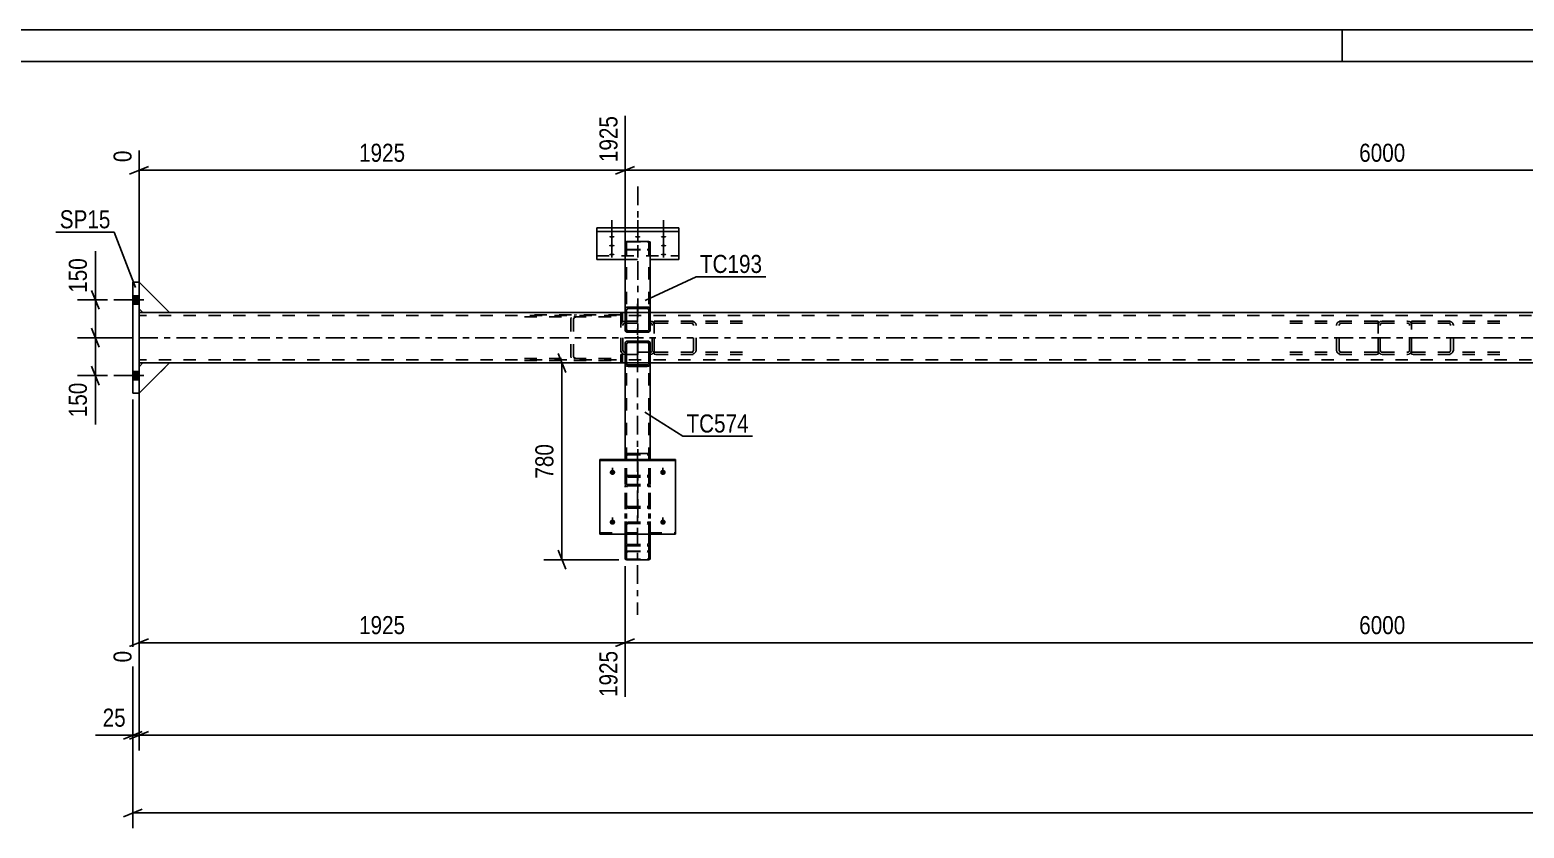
# Model space of a CAD drawing. Header units: millimetres. Extents: x -400 to 789, y -648 to 193.
# Drawn here: x -258.6 to -21.8, y 66.3 to 192.8 of the extents above; entities that cross this region are included whole.
import ezdxf

# ---------------------------------------------------------------- set-up
doc = ezdxf.new("R2010")
doc.units = ezdxf.units.MM
doc.linetypes.add('DXK_LINE_DOT2', pattern=[3.9198, 1.9599, -1.9599])
doc.linetypes.add('DXK_LINE_DOT3', pattern=[5.9187, 2.979, -0.9799, 0.9799, -0.9799])
doc.styles.add('Arial Narrow', font='ARIALN.TTF', dxfattribs={"height": 0.2})

# ---------------------------------------------------------------- blocks, each defined once
blk = doc.blocks.new('Unknown-392021936-1163')
at = {"color": 5, "linetype": 'Continuous'}
for p, q in [((789.37, 192.78), (-399.63, 192.78)), ((-50.63, 187.78), (-50.63, 192.78)), ((784.37, 187.78), (-394.63, 187.78))]:
    blk.add_line(p, q, dxfattribs=at)
blk = doc.blocks.new('Part-392021936-4783 - 4704')
at = {"color": 7, "linetype": 'DXK_LINE_DOT2'}
for p, q in [((-164.88, 146.23), (-164.93, 145.99)), ((-164.93, 141.99), (-164.93, 145.99)), ((-164.61, 145.99), (-164.58, 146.11)), ((-164.61, 141.99), (-164.61, 145.99)), ((-164.29, 146.63), (-164.53, 146.58)), ((-164.41, 146.28), (-164.29, 146.31)), ((-164.29, 146.63), (-160.29, 146.63)), ((-164.29, 146.31), (-160.29, 146.31)), ((-160.04, 146.58), (-160.29, 146.63)), ((-160.29, 146.31), (-160.16, 146.28)), ((-159.99, 146.11), (-159.97, 145.99)), ((-159.97, 141.99), (-159.97, 145.99)), ((-159.65, 145.99), (-159.7, 146.23)), ((-159.65, 141.99), (-159.65, 145.99)), ((-164.93, 141.99), (-164.88, 141.74)), ((-164.58, 141.86), (-164.61, 141.99)), ((-164.53, 141.39), (-164.29, 141.35)), ((-164.29, 141.67), (-164.41, 141.69)), ((-160.29, 141.67), (-164.29, 141.67)), ((-164.29, 141.35), (-160.29, 141.35)), ((-160.16, 141.69), (-160.29, 141.67)), ((-160.29, 141.35), (-160.04, 141.39)), ((-159.97, 141.99), (-159.99, 141.86)), ((-159.7, 141.74), (-159.65, 141.99))]:
    blk.add_line(p, q, dxfattribs=at)
for centre, radius, start, end in [((-164.29, 145.99), 0.64, 112.5, 157.5), ((-164.29, 145.99), 0.32, 112.5, 157.5), ((-160.29, 145.99), 0.32, 22.5, 67.5), ((-160.29, 145.99), 0.64, 22.5, 67.5), ((-164.29, 141.99), 0.64, 202.5, 247.5), ((-164.29, 141.99), 0.32, 202.5, 247.5), ((-160.29, 141.99), 0.32, 292.5, 337.5), ((-160.29, 141.99), 0.64, 292.5, 337.5)]:
    blk.add_arc(centre, radius, start, end, dxfattribs=at)
blk = doc.blocks.new('Bolt-392021936-4719 - 4704')
at = {"linetype": 'Continuous'}
for points in [[(-242.29, 150.65), (-242.29, 149.33), (-241.29, 149.33), (-241.29, 150.65)], [(-242.29, 150.65), (-242.29, 149.33), (-241.29, 149.33), (-241.29, 150.65)], [(-242.29, 138.65), (-242.29, 137.33), (-241.29, 137.33), (-241.29, 138.65)], [(-242.29, 138.65), (-242.29, 137.33), (-241.29, 137.33), (-241.29, 138.65)]]:
    blk.add_hatch(color=1, dxfattribs=at).paths.add_polyline_path(points)
at = {"color": 1, "linetype": 'Continuous'}
for p, q in [((-240.53, 149.99), (-245.29, 149.99)), ((-240.53, 149.99), (-245.29, 149.99)), ((-241.29, 150.65), (-242.29, 150.65)), ((-241.29, 150.65), (-242.29, 150.65)), ((-241.29, 149.33), (-242.29, 149.33)), ((-241.29, 149.33), (-242.29, 149.33)), ((-240.53, 137.99), (-245.29, 137.99)), ((-240.53, 137.99), (-245.29, 137.99)), ((-241.29, 138.65), (-242.29, 138.65)), ((-241.29, 138.65), (-242.29, 138.65)), ((-241.29, 137.33), (-242.29, 137.33)), ((-241.29, 137.33), (-242.29, 137.33))]:
    blk.add_line(p, q, dxfattribs=at)
blk = doc.blocks.new('Part-392021936-4752 - 4704')
at = {"color": 7, "linetype": 'DXK_LINE_DOT3'}
blk.add_line((-162.28, 167.98), (-162.28, 138.59), dxfattribs=at)
at = {"color": 2, "linetype": 'Continuous'}
for p, q in [((-164.28, 159.1), (-164.24, 159.16)), ((-164.28, 159.1), (-164.28, 148.37)), ((-164.24, 159.16), (-164.14, 159.21)), ((-164.14, 159.21), (-163.98, 159.25)), ((-163.98, 159.25), (-163.8, 159.26)), ((-163.8, 159.26), (-160.76, 159.26)), ((-160.76, 159.26), (-160.57, 159.25)), ((-160.57, 159.25), (-160.42, 159.21)), ((-160.42, 159.21), (-160.31, 159.16)), ((-160.31, 159.16), (-160.28, 159.1)), ((-160.28, 159.1), (-160.28, 147.99)), ((-164.04, 147.99), (-160.52, 147.99)), ((-160.28, 147.99), (-160.28, 147.99))]:
    blk.add_line(p, q, dxfattribs=at)
at = {"color": 7, "linetype": 'DXK_LINE_DOT2'}
for p, q in [((-164.02, 159.13), (-164.04, 159.1)), ((-164.04, 159.1), (-164.04, 147.99)), ((-163.97, 159.16), (-164.02, 159.13)), ((-163.89, 159.17), (-163.97, 159.16)), ((-163.8, 159.18), (-163.89, 159.17)), ((-163.8, 159.18), (-160.76, 159.18)), ((-160.67, 159.17), (-160.76, 159.18)), ((-160.59, 159.16), (-160.67, 159.17)), ((-160.54, 159.13), (-160.59, 159.16)), ((-160.52, 159.1), (-160.54, 159.13)), ((-160.52, 159.1), (-160.52, 147.99)), ((-164.24, 158), (-164.28, 158.06)), ((-164.14, 157.94), (-164.24, 158)), ((-163.98, 157.91), (-164.14, 157.94)), ((-164.04, 158.06), (-164.02, 158.03)), ((-164.02, 158.03), (-163.97, 158)), ((-163.8, 157.89), (-163.98, 157.91)), ((-163.97, 158), (-163.89, 157.98)), ((-163.89, 157.98), (-163.8, 157.98)), ((-163.8, 157.98), (-160.76, 157.98)), ((-163.8, 157.89), (-160.76, 157.89)), ((-160.76, 157.98), (-160.67, 157.98)), ((-160.57, 157.91), (-160.76, 157.89)), ((-160.67, 157.98), (-160.59, 158)), ((-160.59, 158), (-160.57, 158.01)), ((-160.57, 158.01), (-160.54, 158.03)), ((-160.42, 157.94), (-160.57, 157.91)), ((-160.54, 158.03), (-160.52, 158.06)), ((-160.31, 158), (-160.42, 157.94)), ((-160.28, 158.06), (-160.31, 158)), ((-164.28, 148.37), (-164.28, 147.99)), ((-164.28, 147.99), (-164.04, 147.99)), ((-164.14, 147.99), (-164.04, 147.99)), ((-164.04, 147.99), (-164.02, 147.99)), ((-160.52, 147.99), (-160.52, 147.99)), ((-160.28, 147.99), (-160.52, 147.99))]:
    blk.add_line(p, q, dxfattribs=at)
blk = doc.blocks.new('Bolt-392021936-4720 - 4704')
at = {"linetype": 'Continuous'}
for points in [[(-166.38, 160.13), (-166.29, 160.13), (-166.2, 160.12), (-166.12, 160.1), (-166.05, 160.08), (-166, 160.06), (-165.96, 160.03), (-165.94, 160), (-165.94, 159.96), (-165.96, 159.93), (-166, 159.91), (-166.05, 159.88), (-166.12, 159.86), (-166.2, 159.84), (-166.29, 159.83), (-166.38, 159.83), (-166.47, 159.83), (-166.56, 159.84), (-166.64, 159.86), (-166.7, 159.88), (-166.76, 159.91), (-166.8, 159.93), (-166.82, 159.96), (-166.82, 160), (-166.8, 160.03), (-166.76, 160.06), (-166.7, 160.08), (-166.64, 160.1), (-166.56, 160.12), (-166.47, 160.13)], [(-166.38, 158.73), (-166.29, 158.73), (-166.2, 158.72), (-166.12, 158.7), (-166.05, 158.68), (-166, 158.65), (-165.96, 158.62), (-165.94, 158.59), (-165.94, 158.56), (-165.96, 158.53), (-166, 158.5), (-166.05, 158.48), (-166.12, 158.46), (-166.2, 158.44), (-166.29, 158.43), (-166.38, 158.43), (-166.47, 158.43), (-166.56, 158.44), (-166.64, 158.46), (-166.7, 158.48), (-166.76, 158.5), (-166.8, 158.53), (-166.82, 158.56), (-166.82, 158.59), (-166.8, 158.62), (-166.76, 158.65), (-166.7, 158.68), (-166.64, 158.7), (-166.56, 158.72), (-166.47, 158.73)], [(-162.28, 160.13), (-162.19, 160.13), (-162.1, 160.12), (-162.02, 160.1), (-161.95, 160.08), (-161.9, 160.06), (-161.86, 160.03), (-161.84, 160), (-161.84, 159.96), (-161.86, 159.93), (-161.9, 159.91), (-161.95, 159.88), (-162.02, 159.86), (-162.1, 159.84), (-162.19, 159.83), (-162.28, 159.83), (-162.37, 159.83), (-162.46, 159.84), (-162.54, 159.86), (-162.6, 159.88), (-162.66, 159.91), (-162.7, 159.93), (-162.72, 159.96), (-162.72, 160), (-162.7, 160.03), (-162.66, 160.06), (-162.6, 160.08), (-162.54, 160.1), (-162.46, 160.12), (-162.37, 160.13)], [(-158.18, 160.13), (-158.09, 160.13), (-158, 160.12), (-157.92, 160.1), (-157.85, 160.08), (-157.8, 160.06), (-157.76, 160.03), (-157.74, 160), (-157.74, 159.96), (-157.76, 159.93), (-157.8, 159.91), (-157.85, 159.88), (-157.92, 159.86), (-158, 159.84), (-158.09, 159.83), (-158.18, 159.83), (-158.27, 159.83), (-158.36, 159.84), (-158.44, 159.86), (-158.5, 159.88), (-158.56, 159.91), (-158.6, 159.93), (-158.62, 159.96), (-158.62, 160), (-158.6, 160.03), (-158.56, 160.06), (-158.5, 160.08), (-158.44, 160.1), (-158.36, 160.12), (-158.27, 160.13)], [(-158.18, 158.73), (-158.09, 158.73), (-158, 158.72), (-157.92, 158.7), (-157.85, 158.68), (-157.8, 158.65), (-157.76, 158.62), (-157.74, 158.59), (-157.74, 158.56), (-157.76, 158.53), (-157.8, 158.5), (-157.85, 158.48), (-157.92, 158.46), (-158, 158.44), (-158.09, 158.43), (-158.18, 158.43), (-158.27, 158.43), (-158.36, 158.44), (-158.44, 158.46), (-158.5, 158.48), (-158.56, 158.5), (-158.6, 158.53), (-158.62, 158.56), (-158.62, 158.59), (-158.6, 158.62), (-158.56, 158.65), (-158.5, 158.68), (-158.44, 158.7), (-158.36, 158.72), (-158.27, 158.73)], [(-166.38, 157.33), (-166.29, 157.32), (-166.2, 157.31), (-166.12, 157.3), (-166.05, 157.28), (-166, 157.25), (-165.96, 157.22), (-165.94, 157.19), (-165.94, 157.16), (-165.96, 157.13), (-166, 157.1), (-166.05, 157.08), (-166.12, 157.05), (-166.2, 157.04), (-166.29, 157.03), (-166.38, 157.03), (-166.47, 157.03), (-166.56, 157.04), (-166.64, 157.05), (-166.7, 157.08), (-166.76, 157.1), (-166.8, 157.13), (-166.82, 157.16), (-166.82, 157.19), (-166.8, 157.22), (-166.76, 157.25), (-166.7, 157.28), (-166.64, 157.3), (-166.56, 157.31), (-166.47, 157.32)], [(-158.18, 157.33), (-158.09, 157.32), (-158, 157.31), (-157.92, 157.3), (-157.85, 157.28), (-157.8, 157.25), (-157.76, 157.22), (-157.74, 157.19), (-157.74, 157.16), (-157.76, 157.13), (-157.8, 157.1), (-157.85, 157.08), (-157.92, 157.05), (-158, 157.04), (-158.09, 157.03), (-158.18, 157.03), (-158.27, 157.03), (-158.36, 157.04), (-158.44, 157.05), (-158.5, 157.08), (-158.56, 157.1), (-158.6, 157.13), (-158.62, 157.16), (-158.62, 157.19), (-158.6, 157.22), (-158.56, 157.25), (-158.5, 157.28), (-158.44, 157.3), (-158.36, 157.31), (-158.27, 157.32)]]:
    blk.add_hatch(color=1, dxfattribs=at).paths.add_polyline_path(points)
at = {"color": 1, "linetype": 'Continuous'}
for p, q in [((-166.38, 159.49), (-166.38, 162.61)), ((-166.38, 158.09), (-166.38, 161.21)), ((-162.28, 159.49), (-162.28, 162.61)), ((-158.18, 159.49), (-158.18, 162.61)), ((-158.18, 158.09), (-158.18, 161.21)), ((-166.38, 156.69), (-166.38, 159.81)), ((-158.18, 156.69), (-158.18, 159.81))]:
    blk.add_line(p, q, dxfattribs=at)
at = {"color": 1, "linetype": 'DXK_LINE_DOT2'}
blk.add_line((-162.28, 156.69), (-162.28, 159.81), dxfattribs=at)
blk = doc.blocks.new('Part-392021936-4737 - 4704')
at = {"color": 2, "linetype": 'Continuous'}
for p, q in [((-242.29, 135.19), (-242.29, 152.79)), ((-242.29, 152.79), (-241.29, 152.79)), ((-241.29, 152.79), (-241.29, 135.19)), ((-241.29, 135.19), (-242.29, 135.19))]:
    blk.add_line(p, q, dxfattribs=at)
blk = doc.blocks.new('Part-392021936-4817 - 4704')
at = {"color": 2, "linetype": 'Continuous'}
for p, q in [((-241.29, 147.99), (-240.69, 147.99)), ((-241.29, 140.95), (-241.29, 147.03)), ((-236.49, 147.99), (-164.28, 147.99)), ((-160.28, 147.99), (75.71, 147.99)), ((-241.29, 139.99), (-240.69, 139.99)), ((-236.49, 139.99), (-164.29, 139.99)), ((-160.28, 139.99), (75.71, 139.99))]:
    blk.add_line(p, q, dxfattribs=at)
at = {"color": 7, "linetype": 'DXK_LINE_DOT2'}
for p, q in [((-241.29, 147.99), (-241.29, 147.03)), ((-241.29, 147.99), (-241.29, 147.7)), ((696.71, 147.51), (-241.29, 147.51)), ((-240.69, 147.99), (-236.49, 147.99)), ((696.71, 147.99), (-164.28, 147.99)), ((-164.28, 147.99), (-160.28, 147.99)), ((-241.29, 139.99), (-241.29, 140.95)), ((696.71, 140.47), (-241.29, 140.47)), ((-240.69, 139.99), (-236.49, 139.99)), ((696.71, 139.99), (-164.29, 139.99)), ((-164.29, 139.99), (-160.28, 139.99))]:
    blk.add_line(p, q, dxfattribs=at)
at = {"color": 7, "linetype": 'DXK_LINE_DOT3'}
blk.add_line((-241.29, 143.99), (696.71, 143.99), dxfattribs=at)
blk = doc.blocks.new('Part-392021936-4753 - 4704')
at = {"color": 2, "linetype": 'Continuous'}
for p, q in [((-168.78, 156.36), (-168.78, 161.4)), ((-168.78, 161.4), (-155.78, 161.4)), ((-155.78, 161.4), (-155.78, 156.36)), ((-155.78, 160.8), (-168.78, 160.8)), ((-168.78, 156.36), (-164.28, 156.36)), ((-160.28, 156.36), (-155.78, 156.36))]:
    blk.add_line(p, q, dxfattribs=at)
at = {"color": 7, "linetype": 'DXK_LINE_DOT2'}
for p, q in [((-168.78, 156.96), (-155.78, 156.96)), ((-164.28, 156.36), (-160.28, 156.36))]:
    blk.add_line(p, q, dxfattribs=at)
blk = doc.blocks.new('Part-392021936-24910 - 4704')
at = {"color": 7, "linetype": 'DXK_LINE_DOT2'}
for p, q in [((-164.29, 111.43), (-164.29, 116.1)), ((-164.05, 111.43), (-164.05, 116.1)), ((-160.53, 111.43), (-160.53, 116.1)), ((-160.29, 111.43), (-160.29, 116.1)), ((-164.25, 114.48), (-164.29, 114.3)), ((-164.15, 114.62), (-164.25, 114.48)), ((-163.99, 114.72), (-164.15, 114.62)), ((-164.05, 114.3), (-164.03, 114.39)), ((-164.03, 114.39), (-163.98, 114.46)), ((-163.81, 114.76), (-163.99, 114.72)), ((-163.98, 114.46), (-163.9, 114.51)), ((-163.9, 114.51), (-163.81, 114.53)), ((-163.81, 114.76), (-160.77, 114.76)), ((-163.81, 114.53), (-160.77, 114.53)), ((-160.58, 114.72), (-160.77, 114.76)), ((-160.77, 114.53), (-160.68, 114.51)), ((-160.68, 114.51), (-160.6, 114.46)), ((-160.6, 114.46), (-160.55, 114.39)), ((-160.43, 114.62), (-160.58, 114.72)), ((-160.55, 114.39), (-160.53, 114.3)), ((-160.32, 114.48), (-160.43, 114.62)), ((-160.29, 114.3), (-160.32, 114.48)), ((-164.29, 111.43), (-164.25, 111.26)), ((-164.03, 111.35), (-164.05, 111.43)), ((-163.98, 111.27), (-164.03, 111.35)), ((-160.55, 111.35), (-160.6, 111.27)), ((-160.53, 111.43), (-160.55, 111.35)), ((-160.32, 111.26), (-160.29, 111.43)), ((-164.25, 111.26), (-164.15, 111.11)), ((-164.15, 111.11), (-163.99, 111.01)), ((-163.99, 111.01), (-163.81, 110.98)), ((-163.9, 111.22), (-163.98, 111.27)), ((-163.81, 111.21), (-163.9, 111.22)), ((-163.81, 111.21), (-160.77, 111.21)), ((-163.81, 110.98), (-160.77, 110.98)), ((-160.68, 111.22), (-160.77, 111.21)), ((-160.77, 110.98), (-160.58, 111.01)), ((-160.6, 111.27), (-160.68, 111.22)), ((-160.58, 111.01), (-160.43, 111.11)), ((-160.43, 111.11), (-160.32, 111.26))]:
    blk.add_line(p, q, dxfattribs=at)
blk = doc.blocks.new('Part-392021936-4787 - 4704')
at = {"color": 7, "linetype": 'DXK_LINE_DOT2'}
for p, q in [((-164.93, 147.59), (-180.23, 147.59)), ((-180.23, 147.27), (-164.93, 147.27)), ((-172.8, 147.19), (-172.87, 146.95)), ((-172.87, 141.03), (-172.87, 146.95)), ((-172.43, 146.95), (-172.4, 147.07)), ((-172.43, 141.03), (-172.43, 146.95)), ((-171.99, 147.59), (-172.33, 147.54)), ((-172.16, 147.24), (-171.99, 147.27)), ((-164.93, 147.59), (-164.93, 140.39)), ((-180.23, 140.71), (-164.93, 140.71)), ((-180.23, 140.39), (-164.93, 140.39)), ((-172.87, 141.03), (-172.8, 140.78)), ((-172.4, 140.9), (-172.43, 141.03)), ((-172.33, 140.43), (-171.99, 140.39)), ((-171.99, 140.71), (-172.16, 140.73))]:
    blk.add_line(p, q, dxfattribs=at)
for centre, start, end in [((-172.06, 146.85), 104.5547, 147.5896), ((-172.06, 141.12), 212.4104, 255.4453)]:
    blk.add_arc(centre, 0.401, start, end, dxfattribs=at)
blk = doc.blocks.new('Part-392021936-4788 - 4704')
at = {"color": 7, "linetype": 'DXK_LINE_DOT2'}
for p, q in [((-58.91, 146.63), (-45.18, 146.63)), ((-58.91, 146.31), (-45.18, 146.31)), ((-51.49, 146.23), (-51.55, 145.99)), ((-51.55, 141.99), (-51.55, 145.99)), ((-51.11, 145.99), (-51.08, 146.11)), ((-51.11, 141.99), (-51.11, 145.99)), ((-50.67, 146.63), (-51.01, 146.58)), ((-50.84, 146.28), (-50.67, 146.31)), ((-45.18, 146.63), (-44.93, 146.59)), ((-45.18, 146.31), (-45.02, 146.28)), ((-45.02, 146.28), (-44.93, 146.24)), ((-44.93, 146.59), (-44.93, 141.38)), ((-58.91, 141.67), (-45.18, 141.67)), ((-58.91, 141.35), (-45.18, 141.35)), ((-51.55, 141.99), (-51.49, 141.74)), ((-51.08, 141.86), (-51.11, 141.99)), ((-51.01, 141.39), (-50.67, 141.35)), ((-50.67, 141.67), (-50.84, 141.69)), ((-45.02, 141.69), (-45.18, 141.67)), ((-45.18, 141.35), (-44.93, 141.38)), ((-44.93, 141.73), (-45.02, 141.69))]:
    blk.add_line(p, q, dxfattribs=at)
for centre, radius, start, end in [((-50.81, 145.8), 0.802, 104.5547, 147.5895), ((-50.74, 145.89), 0.401, 104.5547, 147.5895), ((-50.81, 142.17), 0.802, 212.4105, 255.4453), ((-50.74, 142.08), 0.401, 212.4105, 255.4453)]:
    blk.add_arc(centre, radius, start, end, dxfattribs=at)
blk = doc.blocks.new('Part-392021936-4789 - 4704')
at = {"color": 7, "linetype": 'DXK_LINE_DOT2'}
for p, q in [((-159.39, 146.63), (-159.65, 146.59)), ((-159.65, 146.59), (-159.65, 141.38)), ((-159.65, 146.24), (-159.56, 146.28)), ((-159.56, 146.28), (-159.39, 146.31)), ((-145.66, 146.63), (-159.39, 146.63)), ((-159.39, 146.31), (-145.66, 146.31)), ((-153.56, 146.58), (-153.9, 146.63)), ((-153.9, 146.31), (-153.73, 146.28)), ((-153.49, 146.11), (-153.46, 145.99)), ((-153.46, 141.99), (-153.46, 145.99)), ((-153.02, 145.99), (-153.09, 146.23)), ((-153.02, 141.99), (-153.02, 145.99)), ((-159.56, 141.69), (-159.65, 141.73)), ((-159.65, 141.38), (-159.39, 141.35)), ((-159.39, 141.67), (-159.56, 141.69)), ((-159.39, 141.67), (-145.66, 141.67)), ((-159.39, 141.35), (-145.66, 141.35)), ((-153.73, 141.69), (-153.9, 141.67)), ((-153.9, 141.35), (-153.56, 141.39)), ((-153.46, 141.99), (-153.49, 141.86)), ((-153.09, 141.74), (-153.02, 141.99))]:
    blk.add_line(p, q, dxfattribs=at)
for centre, radius, start, end in [((-153.83, 145.89), 0.401, 32.4105, 75.4453), ((-153.76, 145.8), 0.802, 32.4105, 75.4453), ((-153.83, 142.08), 0.401, 284.5547, 327.5895), ((-153.76, 142.17), 0.802, 284.5547, 327.5895)]:
    blk.add_arc(centre, radius, start, end, dxfattribs=at)
blk = doc.blocks.new('Part-392021936-4790 - 4704')
at = {"color": 7, "linetype": 'DXK_LINE_DOT2'}
for p, q in [((-39.39, 146.63), (-39.65, 146.59)), ((-39.65, 141.38), (-39.65, 146.59)), ((-39.65, 146.24), (-39.56, 146.28)), ((-39.56, 146.28), (-39.39, 146.31)), ((-25.66, 146.63), (-39.39, 146.63)), ((-39.39, 146.31), (-25.66, 146.31)), ((-33.56, 146.58), (-33.9, 146.63)), ((-33.9, 146.31), (-33.73, 146.28)), ((-33.49, 146.11), (-33.46, 145.99)), ((-33.46, 141.99), (-33.46, 145.99)), ((-33.02, 145.99), (-33.09, 146.23)), ((-33.02, 141.99), (-33.02, 145.99)), ((-39.56, 141.69), (-39.65, 141.73)), ((-39.65, 141.38), (-39.39, 141.35)), ((-39.39, 141.67), (-39.56, 141.69)), ((-39.39, 141.67), (-25.66, 141.67)), ((-39.39, 141.35), (-25.66, 141.35)), ((-33.73, 141.69), (-33.9, 141.67)), ((-33.9, 141.35), (-33.56, 141.39)), ((-33.46, 141.99), (-33.49, 141.86)), ((-33.09, 141.74), (-33.02, 141.99))]:
    blk.add_line(p, q, dxfattribs=at)
for centre, radius, start, end in [((-33.83, 145.89), 0.401, 32.4104, 75.4453), ((-33.76, 145.8), 0.802, 32.4104, 75.4453), ((-33.83, 142.08), 0.401, 284.5547, 327.5896), ((-33.76, 142.17), 0.802, 284.5547, 327.5896)]:
    blk.add_arc(centre, radius, start, end, dxfattribs=at)
blk = doc.blocks.new('Part-392021936-4791 - 4704')
at = {"color": 7, "linetype": 'DXK_LINE_DOT2'}
for p, q in [((-44.88, 146.23), (-44.93, 145.99)), ((-44.93, 141.99), (-44.93, 145.99)), ((-44.61, 145.99), (-44.58, 146.11)), ((-44.61, 141.99), (-44.61, 145.99)), ((-44.29, 146.63), (-44.53, 146.58)), ((-44.41, 146.28), (-44.29, 146.31)), ((-44.29, 146.63), (-40.29, 146.63)), ((-44.29, 146.31), (-40.29, 146.31)), ((-40.04, 146.58), (-40.29, 146.63)), ((-40.29, 146.31), (-40.16, 146.28)), ((-39.99, 146.11), (-39.97, 145.99)), ((-39.97, 141.99), (-39.97, 145.99)), ((-39.65, 145.99), (-39.7, 146.23)), ((-39.65, 141.99), (-39.65, 145.99)), ((-44.93, 141.99), (-44.88, 141.74)), ((-44.58, 141.86), (-44.61, 141.99)), ((-44.53, 141.39), (-44.29, 141.35)), ((-44.29, 141.67), (-44.41, 141.69)), ((-44.29, 141.67), (-40.29, 141.67)), ((-44.29, 141.35), (-40.29, 141.35)), ((-40.16, 141.69), (-40.29, 141.67)), ((-40.29, 141.35), (-40.04, 141.39)), ((-39.97, 141.99), (-39.99, 141.86)), ((-39.7, 141.74), (-39.65, 141.99))]:
    blk.add_line(p, q, dxfattribs=at)
for centre, radius, start, end in [((-44.29, 145.99), 0.64, 112.5, 157.5), ((-44.29, 145.99), 0.32, 112.5, 157.5), ((-40.29, 145.99), 0.32, 22.5, 67.5), ((-40.29, 145.99), 0.64, 22.5, 67.5), ((-44.29, 141.99), 0.64, 202.5, 247.5), ((-44.29, 141.99), 0.32, 202.5, 247.5), ((-40.29, 141.99), 0.32, 292.5, 337.5), ((-40.29, 141.99), 0.64, 292.5, 337.5)]:
    blk.add_arc(centre, radius, start, end, dxfattribs=at)
blk = doc.blocks.new('Part-392021936-4998 - 4704')
at = {"color": 7, "linetype": 'DXK_LINE_DOT2'}
for p, q in [((-241.29, 139.39), (-240.69, 139.99)), ((-236.49, 139.99), (-241.29, 135.19)), ((-240.69, 139.99), (-236.49, 139.99)), ((-241.29, 135.19), (-241.29, 139.39))]:
    blk.add_line(p, q, dxfattribs=at)
at = {"color": 7, "linetype": 'DXK_LINE_DOT3'}
for p, q in [((-241.29, 139.99), (-236.49, 139.99)), ((-236.49, 139.99), (-241.29, 135.19))]:
    blk.add_line(p, q, dxfattribs=at)
blk = doc.blocks.new('Part-392021936-4992 - 4704')
at = {"color": 7, "linetype": 'DXK_LINE_DOT2'}
for p, q in [((-241.29, 139.39), (-240.69, 139.99)), ((-236.49, 139.99), (-241.29, 135.19)), ((-240.69, 139.99), (-236.49, 139.99)), ((-241.29, 135.19), (-241.29, 139.39))]:
    blk.add_line(p, q, dxfattribs=at)
at = {"color": 7, "linetype": 'DXK_LINE_DOT3'}
for p, q in [((-241.29, 139.99), (-236.49, 139.99)), ((-236.49, 139.99), (-241.29, 135.19))]:
    blk.add_line(p, q, dxfattribs=at)
blk = doc.blocks.new('Part-392021936-4995 - 4704')
at = {"color": 2, "linetype": 'Continuous'}
for p, q in [((-241.29, 139.39), (-240.69, 139.99)), ((-236.49, 139.99), (-241.29, 135.19)), ((-240.69, 139.99), (-236.49, 139.99))]:
    blk.add_line(p, q, dxfattribs=at)
at = {"color": 7, "linetype": 'DXK_LINE_DOT3'}
for p, q in [((-241.29, 139.99), (-236.49, 139.99)), ((-236.49, 139.99), (-241.29, 135.19))]:
    blk.add_line(p, q, dxfattribs=at)
at = {"color": 7, "linetype": 'DXK_LINE_DOT2'}
blk.add_line((-241.29, 135.19), (-241.29, 139.39), dxfattribs=at)
blk = doc.blocks.new('Part-392021936-21443 - 4704')
at = {"color": 7, "linetype": 'DXK_LINE_DOT2'}
for p, q in [((-164.69, 147.83), (-164.93, 147.83)), ((-164.93, 147.83), (-164.93, 146.63)), ((-164.69, 146.63), (-164.69, 147.83)), ((-164.93, 146.63), (-164.69, 146.63))]:
    blk.add_line(p, q, dxfattribs=at)
blk = doc.blocks.new('Part-392021936-21444 - 4704')
at = {"color": 7, "linetype": 'DXK_LINE_DOT2'}
for p, q in [((-164.69, 141.35), (-164.93, 141.35)), ((-164.93, 141.35), (-164.93, 140.15)), ((-164.93, 140.15), (-164.69, 140.15)), ((-164.69, 140.15), (-164.69, 141.35))]:
    blk.add_line(p, q, dxfattribs=at)
blk = doc.blocks.new('Part-392021936-5019 - 4704')
at = {"color": 7, "linetype": 'DXK_LINE_DOT2'}
for p, q in [((-236.49, 147.99), (-241.29, 152.79)), ((-241.29, 152.79), (-241.29, 148.59)), ((-241.29, 148.59), (-240.69, 147.99)), ((-240.69, 147.99), (-236.49, 147.99))]:
    blk.add_line(p, q, dxfattribs=at)
at = {"color": 7, "linetype": 'DXK_LINE_DOT3'}
for p, q in [((-236.49, 147.99), (-241.29, 152.79)), ((-241.29, 147.99), (-236.49, 147.99))]:
    blk.add_line(p, q, dxfattribs=at)
blk = doc.blocks.new('Part-392021936-5022 - 4704')
at = {"color": 2, "linetype": 'Continuous'}
for p, q in [((-236.49, 147.99), (-241.29, 152.79)), ((-241.29, 148.59), (-240.69, 147.99)), ((-236.49, 147.99), (-240.69, 147.99))]:
    blk.add_line(p, q, dxfattribs=at)
at = {"color": 7, "linetype": 'DXK_LINE_DOT2'}
blk.add_line((-241.29, 152.79), (-241.29, 148.59), dxfattribs=at)
at = {"color": 7, "linetype": 'DXK_LINE_DOT3'}
for p, q in [((-236.49, 147.99), (-241.29, 152.79)), ((-241.29, 147.99), (-236.49, 147.99))]:
    blk.add_line(p, q, dxfattribs=at)
blk = doc.blocks.new('Part-392021936-5025 - 4704')
at = {"color": 7, "linetype": 'DXK_LINE_DOT2'}
for p, q in [((-236.49, 147.99), (-241.29, 152.79)), ((-241.29, 152.79), (-241.29, 148.59)), ((-241.29, 148.59), (-240.69, 147.99)), ((-240.69, 147.99), (-236.49, 147.99))]:
    blk.add_line(p, q, dxfattribs=at)
at = {"color": 7, "linetype": 'DXK_LINE_DOT3'}
for p, q in [((-236.49, 147.99), (-241.29, 152.79)), ((-241.29, 147.99), (-236.49, 147.99))]:
    blk.add_line(p, q, dxfattribs=at)
blk = doc.blocks.new('Part-392021936-24911 - 4704')
at = {"color": 7, "linetype": 'DXK_LINE_DOT3'}
blk.add_line((-162.29, 149.38), (-162.29, 100.08), dxfattribs=at)
at = {"color": 2, "linetype": 'Continuous'}
for p, q in [((-164.29, 139.99), (-164.28, 139.99)), ((-164.29, 124.69), (-164.29, 139.99)), ((-164.04, 139.99), (-160.52, 139.99)), ((-160.29, 125.25), (-160.29, 139.89)), ((-164.29, 108.95), (-164.29, 112.87)), ((-160.29, 108.95), (-160.29, 112.87)), ((-164.25, 108.89), (-164.29, 108.95)), ((-160.29, 108.95), (-160.32, 108.89)), ((-164.15, 108.84), (-164.25, 108.89)), ((-163.99, 108.8), (-164.15, 108.84)), ((-163.81, 108.79), (-163.99, 108.8)), ((-163.81, 108.79), (-160.77, 108.79)), ((-160.58, 108.8), (-160.77, 108.79)), ((-160.43, 108.84), (-160.58, 108.8)), ((-160.32, 108.89), (-160.43, 108.84))]:
    blk.add_line(p, q, dxfattribs=at)
at = {"color": 7, "linetype": 'DXK_LINE_DOT2'}
for p, q in [((-164.28, 139.99), (-164.04, 139.99)), ((-164.05, 108.95), (-164.05, 139.99)), ((-160.6, 139.99), (-160.58, 139.99)), ((-160.58, 139.99), (-160.55, 139.99)), ((-160.55, 139.99), (-160.53, 139.99)), ((-160.53, 108.95), (-160.53, 139.99)), ((-160.52, 139.99), (-160.29, 139.99)), ((-160.29, 139.99), (-160.29, 139.89)), ((-164.29, 112.87), (-164.29, 124.69)), ((-160.29, 112.87), (-160.29, 125.25)), ((-164.29, 109.99), (-164.25, 110.06)), ((-164.25, 110.06), (-164.15, 110.11)), ((-164.15, 110.11), (-163.99, 110.14)), ((-164.03, 110.02), (-164.05, 109.99)), ((-164.05, 108.95), (-164.03, 108.92)), ((-163.98, 110.05), (-164.03, 110.02)), ((-163.99, 110.14), (-163.81, 110.16)), ((-163.9, 110.07), (-163.98, 110.05)), ((-163.81, 110.08), (-163.9, 110.07)), ((-163.81, 110.16), (-160.77, 110.16)), ((-163.81, 110.08), (-160.77, 110.08)), ((-160.77, 110.16), (-160.58, 110.14)), ((-160.68, 110.07), (-160.77, 110.08)), ((-160.6, 110.05), (-160.68, 110.07)), ((-160.6, 110.05), (-160.58, 110.04)), ((-160.58, 110.14), (-160.43, 110.11)), ((-160.58, 110.04), (-160.55, 110.02)), ((-160.53, 109.99), (-160.55, 110.02)), ((-160.55, 108.92), (-160.53, 108.95)), ((-160.43, 110.11), (-160.32, 110.06)), ((-160.32, 110.06), (-160.29, 109.99)), ((-164.03, 108.92), (-163.98, 108.9)), ((-163.98, 108.9), (-163.9, 108.88)), ((-163.9, 108.88), (-163.81, 108.87)), ((-163.81, 108.87), (-160.77, 108.87)), ((-160.77, 108.87), (-160.68, 108.88)), ((-160.68, 108.88), (-160.6, 108.9)), ((-160.6, 108.9), (-160.55, 108.92))]:
    blk.add_line(p, q, dxfattribs=at)
blk = doc.blocks.new('Part-392021936-31660 - 4704')
at = {"color": 2, "linetype": 'Continuous'}
for p, q in [((-164.24, 125.38), (-164.14, 125.53)), ((-164.14, 125.53), (-163.98, 125.63)), ((-163.98, 125.63), (-163.8, 125.66)), ((-163.8, 125.66), (-160.76, 125.66)), ((-160.76, 125.66), (-160.57, 125.63)), ((-160.57, 125.63), (-160.42, 125.53)), ((-160.42, 125.53), (-160.31, 125.38)), ((-164.28, 125.21), (-164.24, 125.38)), ((-164.28, 124.69), (-164.28, 125.21)), ((-160.31, 125.38), (-160.28, 125.21)), ((-160.28, 124.69), (-160.28, 125.21))]:
    blk.add_line(p, q, dxfattribs=at)
at = {"color": 7, "linetype": 'DXK_LINE_DOT3'}
blk.add_line((-162.28, 115.44), (-162.28, 127.2), dxfattribs=at)
at = {"color": 7, "linetype": 'DXK_LINE_DOT2'}
for p, q in [((-164.28, 117.43), (-164.28, 124.69)), ((-164.02, 125.3), (-164.04, 125.21)), ((-164.04, 117.43), (-164.04, 125.21)), ((-163.97, 125.37), (-164.02, 125.3)), ((-163.89, 125.42), (-163.97, 125.37)), ((-163.8, 125.43), (-163.89, 125.42)), ((-163.8, 125.43), (-160.76, 125.43)), ((-160.67, 125.42), (-160.76, 125.43)), ((-160.59, 125.37), (-160.67, 125.42)), ((-160.54, 125.3), (-160.59, 125.37)), ((-160.52, 125.21), (-160.54, 125.3)), ((-160.52, 117.43), (-160.52, 125.21)), ((-160.28, 117.43), (-160.28, 124.69)), ((-164.24, 122.18), (-164.28, 122.35)), ((-164.14, 122.03), (-164.24, 122.18)), ((-163.98, 121.94), (-164.14, 122.03)), ((-164.04, 122.35), (-164.02, 122.27)), ((-164.02, 122.27), (-163.97, 122.19)), ((-163.8, 121.9), (-163.98, 121.94)), ((-163.97, 122.19), (-163.89, 122.14)), ((-163.89, 122.14), (-163.8, 122.13)), ((-163.8, 122.13), (-160.76, 122.13)), ((-163.8, 121.9), (-160.76, 121.9)), ((-160.76, 122.13), (-160.67, 122.14)), ((-160.57, 121.94), (-160.76, 121.9)), ((-160.67, 122.14), (-160.59, 122.19)), ((-160.59, 122.19), (-160.54, 122.27)), ((-160.42, 122.03), (-160.57, 121.94)), ((-160.54, 122.27), (-160.52, 122.35)), ((-160.31, 122.18), (-160.42, 122.03)), ((-160.28, 122.35), (-160.31, 122.18)), ((-164.24, 120.46), (-164.28, 120.29)), ((-164.14, 120.61), (-164.24, 120.46)), ((-163.98, 120.71), (-164.14, 120.61)), ((-164.04, 120.29), (-164.02, 120.38)), ((-164.02, 120.38), (-163.97, 120.45)), ((-163.8, 120.74), (-163.98, 120.71)), ((-163.97, 120.45), (-163.89, 120.5)), ((-163.89, 120.5), (-163.8, 120.52)), ((-163.8, 120.74), (-160.76, 120.74)), ((-163.8, 120.52), (-160.76, 120.52)), ((-160.57, 120.71), (-160.76, 120.74)), ((-160.76, 120.52), (-160.67, 120.5)), ((-160.67, 120.5), (-160.59, 120.45)), ((-160.59, 120.45), (-160.54, 120.38)), ((-160.42, 120.61), (-160.57, 120.71)), ((-160.54, 120.38), (-160.52, 120.29)), ((-160.31, 120.46), (-160.42, 120.61)), ((-160.28, 120.29), (-160.31, 120.46)), ((-164.28, 117.43), (-164.24, 117.26)), ((-164.24, 117.26), (-164.14, 117.12)), ((-164.14, 117.12), (-163.98, 117.02)), ((-164.02, 117.35), (-164.04, 117.43)), ((-163.97, 117.27), (-164.02, 117.35)), ((-163.98, 117.02), (-163.8, 116.98)), ((-163.89, 117.23), (-163.97, 117.27)), ((-163.8, 117.21), (-163.89, 117.23)), ((-163.8, 117.21), (-160.76, 117.21)), ((-163.8, 116.98), (-160.76, 116.98)), ((-160.67, 117.23), (-160.76, 117.21)), ((-160.76, 116.98), (-160.57, 117.02)), ((-160.59, 117.27), (-160.67, 117.23)), ((-160.54, 117.35), (-160.59, 117.27)), ((-160.57, 117.02), (-160.42, 117.12)), ((-160.52, 117.43), (-160.54, 117.35)), ((-160.42, 117.12), (-160.31, 117.26)), ((-160.31, 117.26), (-160.28, 117.43))]:
    blk.add_line(p, q, dxfattribs=at)
blk = doc.blocks.new('Part-392021936-31661 - 4704')
at = {"color": 2, "linetype": 'Continuous'}
for p, q in [((-156.28, 124.69), (-168.28, 124.69)), ((-168.28, 124.69), (-168.28, 112.87)), ((-168.28, 124.53), (-156.28, 124.53)), ((-156.28, 112.87), (-156.28, 124.69)), ((-168.28, 112.87), (-156.28, 112.87))]:
    blk.add_line(p, q, dxfattribs=at)
at = {"color": 7, "linetype": 'DXK_LINE_DOT2'}
blk.add_line((-168.28, 113.04), (-156.28, 113.04), dxfattribs=at)
blk = doc.blocks.new('Part-392021936-31670 - 4704')
at = {"color": 2, "linetype": 'Continuous'}
for p, q in [((-164.28, 148.36), (-164.24, 148.55)), ((-164.28, 148.36), (-164.28, 145.32)), ((-164.24, 148.55), (-164.14, 148.7)), ((-164.14, 148.7), (-163.98, 148.81)), ((-164.02, 148.45), (-164.04, 148.36)), ((-164.04, 148.36), (-164.04, 145.32)), ((-163.97, 148.53), (-164.02, 148.45)), ((-163.98, 148.81), (-163.8, 148.84)), ((-163.89, 148.58), (-163.97, 148.53)), ((-163.8, 148.6), (-163.89, 148.58)), ((-163.8, 148.84), (-160.76, 148.84)), ((-163.8, 148.6), (-160.76, 148.6)), ((-160.76, 148.84), (-160.58, 148.81)), ((-160.67, 148.58), (-160.76, 148.6)), ((-160.59, 148.53), (-160.67, 148.58)), ((-160.59, 148.53), (-160.54, 148.45)), ((-160.58, 148.81), (-160.42, 148.7)), ((-160.54, 148.45), (-160.52, 148.36)), ((-160.52, 148.36), (-160.52, 145.32)), ((-160.32, 148.55), (-160.42, 148.7)), ((-160.28, 148.36), (-160.32, 148.55)), ((-160.28, 148.36), (-160.28, 145.32)), ((-164.28, 145.32), (-164.24, 145.14)), ((-164.24, 145.14), (-164.14, 144.98)), ((-164.14, 144.98), (-163.98, 144.88)), ((-164.02, 145.23), (-164.04, 145.32)), ((-163.97, 145.15), (-164.02, 145.23)), ((-163.98, 144.88), (-163.8, 144.84)), ((-163.97, 145.15), (-163.89, 145.1)), ((-163.89, 145.1), (-163.8, 145.08)), ((-163.8, 145.08), (-160.76, 145.08)), ((-163.8, 144.84), (-160.76, 144.84)), ((-160.76, 145.08), (-160.67, 145.1)), ((-160.76, 144.84), (-160.58, 144.88)), ((-160.67, 145.1), (-160.59, 145.15)), ((-160.59, 145.15), (-160.54, 145.23)), ((-160.58, 144.88), (-160.42, 144.98)), ((-160.54, 145.23), (-160.52, 145.32)), ((-160.42, 144.98), (-160.32, 145.14)), ((-160.32, 145.14), (-160.28, 145.32))]:
    blk.add_line(p, q, dxfattribs=at)
at = {"color": 7, "linetype": 'DXK_LINE_DOT2'}
for p, q in [((-164.04, 147.99), (-164.28, 147.99)), ((-164.28, 147.99), (-164.04, 147.99)), ((-160.28, 147.99), (-160.52, 147.99)), ((-160.52, 147.99), (-160.28, 147.99)), ((-164.24, 145.14), (-164.28, 145.32)), ((-163.8, 144.84), (-163.98, 144.88)), ((-160.58, 144.88), (-160.76, 144.84)), ((-160.28, 145.32), (-160.32, 145.14))]:
    blk.add_line(p, q, dxfattribs=at)
for centre, start, end in [((-163.8, 145.32), 202.5, 247.5), ((-160.76, 145.32), 292.5, 337.5)]:
    blk.add_arc(centre, 0.48, start, end, dxfattribs=at)
blk = doc.blocks.new('Part-392021936-31671 - 4704')
at = {"color": 2, "linetype": 'Continuous'}
for p, q in [((-164.24, 143.16), (-164.28, 142.97)), ((-164.28, 139.93), (-164.28, 142.97)), ((-164.14, 143.31), (-164.24, 143.16)), ((-163.98, 143.42), (-164.14, 143.31)), ((-164.04, 142.97), (-164.02, 143.06)), ((-164.04, 139.93), (-164.04, 142.97)), ((-164.02, 143.06), (-163.97, 143.14)), ((-163.8, 143.45), (-163.98, 143.42)), ((-163.97, 143.14), (-163.89, 143.19)), ((-163.89, 143.19), (-163.8, 143.21)), ((-163.8, 143.45), (-160.76, 143.45)), ((-163.8, 143.21), (-160.76, 143.21)), ((-160.57, 143.42), (-160.76, 143.45)), ((-160.76, 143.21), (-160.67, 143.19)), ((-160.67, 143.19), (-160.59, 143.14)), ((-160.59, 143.14), (-160.54, 143.06)), ((-160.42, 143.31), (-160.57, 143.42)), ((-160.54, 143.06), (-160.52, 142.97)), ((-160.52, 139.93), (-160.52, 142.97)), ((-160.31, 143.16), (-160.42, 143.31)), ((-160.28, 142.97), (-160.31, 143.16)), ((-160.28, 139.93), (-160.28, 142.97)), ((-164.28, 139.93), (-164.24, 139.75)), ((-164.24, 139.75), (-164.14, 139.59)), ((-164.02, 139.84), (-164.04, 139.93)), ((-163.97, 139.76), (-164.02, 139.84)), ((-163.89, 139.71), (-163.97, 139.76)), ((-163.8, 139.69), (-163.89, 139.71)), ((-160.67, 139.71), (-160.76, 139.69)), ((-160.59, 139.76), (-160.67, 139.71)), ((-160.54, 139.84), (-160.59, 139.76)), ((-160.52, 139.93), (-160.54, 139.84)), ((-160.42, 139.59), (-160.31, 139.75)), ((-160.31, 139.75), (-160.28, 139.93)), ((-164.14, 139.59), (-163.98, 139.49)), ((-163.98, 139.49), (-163.8, 139.45)), ((-163.8, 139.69), (-160.76, 139.69)), ((-163.8, 139.45), (-160.76, 139.45)), ((-160.76, 139.45), (-160.57, 139.49)), ((-160.57, 139.49), (-160.42, 139.59))]:
    blk.add_line(p, q, dxfattribs=at)
at = {"color": 7, "linetype": 'DXK_LINE_DOT2'}
for p, q in [((-164.28, 142.97), (-164.24, 143.16)), ((-163.98, 143.42), (-163.8, 143.45)), ((-160.76, 143.45), (-160.57, 143.42)), ((-160.31, 143.16), (-160.28, 142.97)), ((-164.28, 139.99), (-164.04, 139.99)), ((-160.52, 139.99), (-160.28, 139.99))]:
    blk.add_line(p, q, dxfattribs=at)
for centre, start, end in [((-163.8, 142.97), 112.5, 157.5), ((-160.76, 142.97), 22.5, 67.5)]:
    blk.add_arc(centre, 0.48, start, end, dxfattribs=at)
blk = doc.blocks.new('Bolt-392021936-31680 - 4704')
at = {"linetype": 'Continuous'}
for points in [[(-166.28, 123.06), (-166.19, 123.05), (-166.1, 123.02), (-166.02, 122.98), (-165.95, 122.92), (-165.9, 122.85), (-165.86, 122.77), (-165.84, 122.69), (-165.84, 122.6), (-165.86, 122.52), (-165.9, 122.44), (-165.95, 122.37), (-166.02, 122.31), (-166.1, 122.27), (-166.19, 122.24), (-166.28, 122.23), (-166.37, 122.24), (-166.46, 122.27), (-166.54, 122.31), (-166.6, 122.37), (-166.66, 122.44), (-166.7, 122.52), (-166.71, 122.6), (-166.71, 122.69), (-166.7, 122.77), (-166.66, 122.85), (-166.6, 122.92), (-166.54, 122.98), (-166.46, 123.02), (-166.37, 123.05)], [(-166.28, 115.17), (-166.19, 115.16), (-166.1, 115.13), (-166.02, 115.09), (-165.95, 115.03), (-165.9, 114.96), (-165.86, 114.88), (-165.84, 114.8), (-165.84, 114.71), (-165.86, 114.62), (-165.9, 114.55), (-165.95, 114.48), (-166.02, 114.42), (-166.1, 114.37), (-166.19, 114.35), (-166.28, 114.34), (-166.37, 114.35), (-166.46, 114.37), (-166.54, 114.42), (-166.6, 114.48), (-166.66, 114.55), (-166.7, 114.62), (-166.71, 114.71), (-166.71, 114.8), (-166.7, 114.88), (-166.66, 114.96), (-166.6, 115.03), (-166.54, 115.09), (-166.46, 115.13), (-166.37, 115.16)]]:
    blk.add_hatch(color=1, dxfattribs=at).paths.add_polyline_path(points)
at = {"color": 1, "linetype": 'Continuous'}
for p, q in [((-166.28, 122.3), (-166.28, 123.37)), ((-166.28, 114.41), (-166.28, 115.48))]:
    blk.add_line(p, q, dxfattribs=at)
blk = doc.blocks.new('Bolt-392021936-31681 - 4704')
at = {"linetype": 'Continuous'}
for points in [[(-158.28, 123.06), (-158.19, 123.05), (-158.1, 123.02), (-158.02, 122.98), (-157.95, 122.92), (-157.9, 122.85), (-157.86, 122.77), (-157.84, 122.69), (-157.84, 122.6), (-157.86, 122.52), (-157.9, 122.44), (-157.95, 122.37), (-158.02, 122.31), (-158.1, 122.27), (-158.19, 122.24), (-158.28, 122.23), (-158.37, 122.24), (-158.46, 122.27), (-158.54, 122.31), (-158.6, 122.37), (-158.66, 122.44), (-158.7, 122.52), (-158.71, 122.6), (-158.71, 122.69), (-158.7, 122.77), (-158.66, 122.85), (-158.6, 122.92), (-158.54, 122.98), (-158.46, 123.02), (-158.37, 123.05)], [(-158.28, 115.17), (-158.19, 115.16), (-158.1, 115.13), (-158.02, 115.09), (-157.95, 115.03), (-157.9, 114.96), (-157.86, 114.88), (-157.84, 114.8), (-157.84, 114.71), (-157.86, 114.62), (-157.9, 114.55), (-157.95, 114.48), (-158.02, 114.42), (-158.1, 114.37), (-158.19, 114.35), (-158.28, 114.34), (-158.37, 114.35), (-158.46, 114.37), (-158.54, 114.42), (-158.6, 114.48), (-158.66, 114.55), (-158.7, 114.62), (-158.71, 114.71), (-158.71, 114.8), (-158.7, 114.88), (-158.66, 114.96), (-158.6, 115.03), (-158.54, 115.09), (-158.46, 115.13), (-158.37, 115.16)]]:
    blk.add_hatch(color=1, dxfattribs=at).paths.add_polyline_path(points)
at = {"color": 1, "linetype": 'Continuous'}
for p, q in [((-158.28, 122.3), (-158.28, 123.37)), ((-158.28, 114.41), (-158.28, 115.48))]:
    blk.add_line(p, q, dxfattribs=at)
blk = doc.blocks.new('StraightDimension-392021936-26433 - 4704')
at = {"color": 7, "linetype": 'Continuous'}
for p, q in [((-164.29, 107.79), (-164.29, 87.04)), ((-162.79, 96.25), (-165.79, 95.05)), ((-164.29, 95.65), (75.71, 95.65))]:
    blk.add_line(p, q, dxfattribs=at)
at = {"color": 0}
blk.add_wipeout([(-40.03, 96.4), (-40.03, 100.6), (-48.54, 100.6), (-48.54, 96.4)], dxfattribs=at)
at = {"color": 3, "style": 'Arial Narrow'}
blk.add_text('6000', height=2.863, dxfattribs=at).set_placement((-47.94, 97))
blk = doc.blocks.new('StraightDimension-392021936-5266 - 4704')
at = {"color": 7, "linetype": 'Continuous'}
for p, q in [((-164.28, 154.53), (-164.28, 179.14)), ((-241.29, 148.99), (-241.29, 173.65)), ((-239.79, 171.12), (-242.79, 169.92)), ((-241.29, 170.52), (-164.28, 170.52)), ((-165.78, 169.92), (-162.78, 171.12))]:
    blk.add_line(p, q, dxfattribs=at)
at = {"color": 0, "linetype": 'Continuous'}
for points in [[(-164.88, 179.74), (-169.08, 179.74), (-169.08, 171.22), (-164.88, 171.22)], [(-241.89, 174.25), (-246.09, 174.25), (-246.09, 171.22), (-241.89, 171.22)]]:
    blk.add_wipeout(points, dxfattribs=at)
at = {"color": 0}
blk.add_wipeout([(-198.53, 171.27), (-198.53, 175.47), (-207.04, 175.47), (-207.04, 171.27)], dxfattribs=at)
at = {"color": 3, "linetype": 'Continuous', "style": 'Arial Narrow'}
for s, height, p in [('1925', 2.863, (-165.48, 171.82)), ('0', 2.86, (-242.49, 171.82))]:
    blk.add_text(s, height=height, rotation=90.0002, dxfattribs=at).set_placement(p)
at = {"color": 3, "style": 'Arial Narrow'}
blk.add_text('1925', height=2.863, dxfattribs=at).set_placement((-206.44, 171.87))
blk = doc.blocks.new('StraightDimension-392021936-5277 - 4704')
at = {"color": 7, "linetype": 'Continuous'}
for p, q in [((-164.28, 154.53), (-164.28, 179.14)), ((-162.78, 171.12), (-165.78, 169.92)), ((-164.28, 170.52), (75.71, 170.52))]:
    blk.add_line(p, q, dxfattribs=at)
at = {"color": 0}
blk.add_wipeout([(-40.03, 171.27), (-40.03, 175.47), (-48.54, 175.47), (-48.54, 171.27)], dxfattribs=at)
at = {"color": 3, "style": 'Arial Narrow'}
blk.add_text('6000', height=2.863, dxfattribs=at).set_placement((-47.94, 171.87))
blk = doc.blocks.new('StraightDimension-392021936-14589 - 4704')
at = {"color": 7, "linetype": 'Continuous'}
for p, q in [((-242.29, 134.19), (-242.29, 66.26)), ((-240.79, 69.26), (-243.79, 68.06)), ((-242.29, 68.66), (697.71, 68.66))]:
    blk.add_line(p, q, dxfattribs=at)
blk = doc.blocks.new('StraightDimension-392021936-14639 - 4704')
at = {"color": 7, "linetype": 'Continuous'}
for p, q in [((-241.29, 134.19), (-241.29, 78.58)), ((-239.79, 81.58), (-242.79, 80.38)), ((-241.29, 80.98), (696.71, 80.98))]:
    blk.add_line(p, q, dxfattribs=at)
blk = doc.blocks.new('StraightDimension-392021936-14640 - 4704')
at = {"color": 7, "linetype": 'Continuous'}
for p, q in [((-242.29, 134.19), (-242.29, 78.58)), ((-241.29, 134.19), (-241.29, 78.58)), ((-243.79, 80.38), (-240.79, 81.58)), ((-239.79, 81.58), (-242.79, 80.38)), ((-242.29, 80.98), (-241.29, 80.98))]:
    blk.add_line(p, q, dxfattribs=at)
at = {"color": 0}
blk.add_wipeout([(-242.81, 81.73), (-242.81, 85.93), (-247.67, 85.93), (-247.67, 81.73)], dxfattribs=at)
at = {"color": 7, "linetype": 'Continuous'}
blk.add_line((-242.29, 80.98), (-248.19, 80.98), dxfattribs=at)
blk.add_line((-242.29, 80.98), (-248.19, 80.98), dxfattribs=at)
at = {"color": 3, "style": 'Arial Narrow'}
blk.add_text('25', height=2.863, dxfattribs=at).set_placement((-247.07, 82.33))
blk = doc.blocks.new('StraightDimension-392021936-26434 - 4704')
at = {"color": 7, "linetype": 'Continuous'}
for p, q in [((-241.29, 138.99), (-241.29, 92.52)), ((-164.29, 107.79), (-164.29, 87.04)), ((-239.79, 96.25), (-242.79, 95.05)), ((-241.29, 95.65), (-164.29, 95.65)), ((-165.79, 95.05), (-162.79, 96.25))]:
    blk.add_line(p, q, dxfattribs=at)
at = {"color": 0}
blk.add_wipeout([(-198.53, 96.4), (-198.53, 100.6), (-207.04, 100.6), (-207.04, 96.4)], dxfattribs=at)
at = {"color": 0, "linetype": 'Continuous'}
for points in [[(-241.89, 94.95), (-246.09, 94.95), (-246.09, 91.92), (-241.89, 91.92)], [(-164.89, 94.95), (-169.09, 94.95), (-169.09, 86.44), (-164.89, 86.44)]]:
    blk.add_wipeout(points, dxfattribs=at)
at = {"color": 3, "style": 'Arial Narrow'}
blk.add_text('1925', height=2.863, dxfattribs=at).set_placement((-206.44, 97))
at = {"color": 3, "linetype": 'Continuous', "style": 'Arial Narrow'}
for s, height, p in [('0', 2.86, (-242.49, 92.52)), ('1925', 2.863, (-165.49, 87.04))]:
    blk.add_text(s, height=height, rotation=90.0002, dxfattribs=at).set_placement(p)
blk = doc.blocks.new('StraightDimension-392021936-26509 - 4704')
at = {"color": 7, "linetype": 'Continuous'}
for p, q in [((-165.29, 139.99), (-177.14, 139.99)), ((-173.69, 138.49), (-174.89, 141.49)), ((-174.29, 108.79), (-174.29, 139.99)), ((-174.89, 110.29), (-173.69, 107.29)), ((-165.29, 108.79), (-177.14, 108.79))]:
    blk.add_line(p, q, dxfattribs=at)
at = {"color": 0}
blk.add_wipeout([(-175.04, 127.73), (-179.24, 127.73), (-179.24, 121.05), (-175.04, 121.05)], dxfattribs=at)
at = {"color": 3, "style": 'Arial Narrow'}
blk.add_text('780', height=2.863, rotation=90.0002, dxfattribs=at).set_placement((-175.64, 121.65))
blk = doc.blocks.new('StraightDimension-392021936-38695 - 4704')
at = {"color": 7, "linetype": 'Continuous'}
for p, q in [((-246.29, 149.99), (-251.07, 149.99)), ((-248.82, 151.49), (-247.62, 148.49)), ((-248.22, 143.99), (-248.22, 149.99)), ((-247.62, 142.49), (-248.82, 145.49)), ((-242.29, 143.99), (-251.07, 143.99))]:
    blk.add_line(p, q, dxfattribs=at)
at = {"color": 0}
blk.add_wipeout([(-248.97, 157.2), (-253.17, 157.2), (-253.17, 150.51), (-248.97, 150.51)], dxfattribs=at)
at = {"color": 7, "linetype": 'Continuous'}
blk.add_line((-248.22, 149.99), (-248.22, 157.72), dxfattribs=at)
blk.add_line((-248.22, 149.99), (-248.22, 157.72), dxfattribs=at)
at = {"color": 3, "style": 'Arial Narrow'}
blk.add_text('150', height=2.863, rotation=90.0002, dxfattribs=at).set_placement((-249.57, 151.11))
blk = doc.blocks.new('StraightDimension-392021936-38696 - 4704')
at = {"color": 7, "linetype": 'Continuous'}
for p, q in [((-248.82, 145.49), (-247.62, 142.49)), ((-242.29, 143.99), (-251.07, 143.99)), ((-248.22, 137.99), (-248.22, 143.99)), ((-246.29, 137.99), (-251.07, 137.99)), ((-247.62, 136.49), (-248.82, 139.49))]:
    blk.add_line(p, q, dxfattribs=at)
at = {"color": 0}
blk.add_wipeout([(-248.97, 137.46), (-253.17, 137.46), (-253.17, 130.78), (-248.97, 130.78)], dxfattribs=at)
at = {"color": 7, "linetype": 'Continuous'}
blk.add_line((-248.22, 137.99), (-248.22, 130.25), dxfattribs=at)
blk.add_line((-248.22, 137.99), (-248.22, 130.25), dxfattribs=at)
at = {"color": 3, "style": 'Arial Narrow'}
blk.add_text('150', height=2.863, rotation=90.0002, dxfattribs=at).set_placement((-249.57, 131.38))
blk = doc.blocks.new('Mark-392021936-4733 - 4704')
at = {"color": 0}
blk.add_wipeout([(-245.83, 161.33), (-245.83, 164.33), (-253.87, 164.33), (-253.87, 161.33)], dxfattribs=at)
blk.add_wipeout([(-245.83, 161.33), (-245.83, 164.33), (-253.87, 164.33), (-253.87, 161.33)], dxfattribs=at)
at = {"color": 30, "linetype": 'Continuous'}
for p in [(-254.47, 160.73), (-241.86, 151.95)]:
    blk.add_line(p, (-245.23, 160.73), dxfattribs=at)
at = {"color": 3, "style": 'Arial Narrow'}
blk.add_text('SP15', height=2.863, dxfattribs=at).set_placement((-253.87, 161.33))
blk = doc.blocks.new('Mark-392021936-4748 - 4704')
at = {"color": 0}
blk.add_wipeout([(-142.56, 154.25), (-142.56, 157.25), (-152.42, 157.25), (-152.42, 154.25)], dxfattribs=at)
blk.add_wipeout([(-142.56, 154.25), (-142.56, 157.25), (-152.42, 157.25), (-152.42, 154.25)], dxfattribs=at)
at = {"color": 30, "linetype": 'Continuous'}
for p, q in [((-161.08, 149.89), (-153.02, 153.65)), ((-153.02, 153.65), (-141.96, 153.65))]:
    blk.add_line(p, q, dxfattribs=at)
at = {"color": 3, "style": 'Arial Narrow'}
blk.add_text('TC193', height=2.863, dxfattribs=at).set_placement((-152.42, 154.25))
blk = doc.blocks.new('Mark-392021936-30666 - 4704')
at = {"color": 0}
blk.add_wipeout([(-144.68, 128.96), (-144.68, 131.96), (-154.55, 131.96), (-154.55, 128.96)], dxfattribs=at)
blk.add_wipeout([(-144.68, 128.96), (-144.68, 131.96), (-154.55, 131.96), (-154.55, 128.96)], dxfattribs=at)
at = {"color": 30, "linetype": 'Continuous'}
for p, q in [((-161.15, 132.19), (-155.15, 128.36)), ((-155.15, 128.36), (-144.08, 128.36))]:
    blk.add_line(p, q, dxfattribs=at)
at = {"color": 3, "style": 'Arial Narrow'}
blk.add_text('TC574', height=2.863, dxfattribs=at).set_placement((-154.55, 128.96))

msp = doc.modelspace()

# ---------------------------------------------------------------- block references
for name in ['Unknown-392021936-1163', 'Part-392021936-4752 - 4704', 'Part-392021936-4753 - 4704', 'Bolt-392021936-4720 - 4704', 'Part-392021936-4737 - 4704', 'Part-392021936-5019 - 4704', 'Part-392021936-5022 - 4704', 'Part-392021936-5025 - 4704', 'Bolt-392021936-4719 - 4704', 'Part-392021936-24911 - 4704', 'Part-392021936-4817 - 4704', 'Part-392021936-4787 - 4704', 'Part-392021936-21443 - 4704', 'Part-392021936-31670 - 4704', 'Part-392021936-4783 - 4704', 'Part-392021936-4789 - 4704', 'Part-392021936-4788 - 4704', 'Part-392021936-4791 - 4704', 'Part-392021936-4790 - 4704', 'Part-392021936-31671 - 4704', 'Part-392021936-4998 - 4704', 'Part-392021936-4992 - 4704', 'Part-392021936-4995 - 4704', 'Part-392021936-21444 - 4704', 'Part-392021936-31660 - 4704', 'Part-392021936-31661 - 4704', 'Bolt-392021936-31680 - 4704', 'Bolt-392021936-31681 - 4704', 'Part-392021936-24910 - 4704']:
    msp.add_blockref(name, (0, 0))

# ---------------------------------------------------------------- next in the draw order: block references
for name in ['StraightDimension-392021936-5266 - 4704', 'StraightDimension-392021936-26433 - 4704']:
    msp.add_blockref(name, (0, 0))

# ---------------------------------------------------------------- next in the draw order: block references
for name in ['StraightDimension-392021936-5277 - 4704', 'StraightDimension-392021936-38695 - 4704', 'StraightDimension-392021936-14589 - 4704']:
    msp.add_blockref(name, (0, 0))

# ---------------------------------------------------------------- next in the draw order: block references
for name in ['Mark-392021936-4733 - 4704', 'Mark-392021936-4748 - 4704', 'StraightDimension-392021936-14639 - 4704']:
    msp.add_blockref(name, (0, 0))

# ---------------------------------------------------------------- next in the draw order: block references
for name in ['StraightDimension-392021936-14640 - 4704', 'Mark-392021936-30666 - 4704']:
    msp.add_blockref(name, (0, 0))

# ---------------------------------------------------------------- next in the draw order: block references
msp.add_blockref('StraightDimension-392021936-26434 - 4704', (0, 0))

# ---------------------------------------------------------------- next in the draw order: block references
for name in ['StraightDimension-392021936-38696 - 4704', 'StraightDimension-392021936-26509 - 4704']:
    msp.add_blockref(name, (0, 0))

doc.saveas('drawing.dxf')
